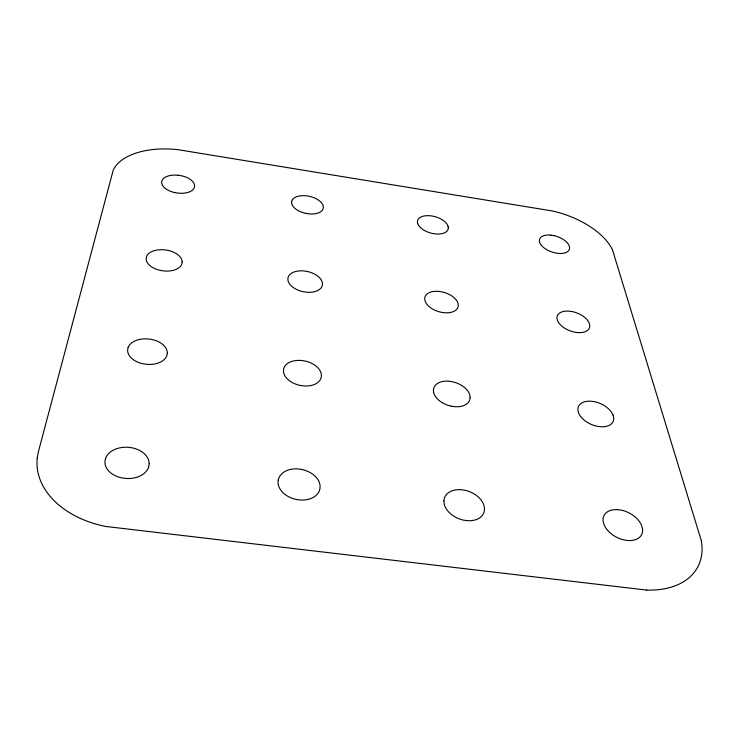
<?xml version="1.0" encoding="UTF-8"?>
<svg xmlns="http://www.w3.org/2000/svg" width="739" height="739" viewBox="0 0 739 739"><rect width="100%" height="100%" fill="white"/><g stroke="black" fill="none" stroke-linecap="round" stroke-linejoin="round"><path stroke-width="1.11" d="M167.31 352.928L166.885 355.487A19.898 12.692 6.2 0 1 147.246 364.373L143.163 363.819A19.898 12.692 6.2 0 1 127.635 350.037L128.096 347.469M149.186 463.833L148.668 466.983M278.206 480.054L278.049 483.204A21.302 15.242 13 0 0 296.524 499.509L300.847 500.054A21.302 15.242 13 0 0 319.996 488.461L320.052 485.311A21.302 15.242 13 0 0 301.697 469.45M291.665 201.304L291.582 203.105M37.218 457.949L38.437 451.547L113.252 170.035A66.464 35.518 8.5 0 1 177.831 149.657L552.061 210.92A62.907 32.673 18.8 0 1 612.483 249.948M105.585 458.356L104.938 461.505A22.124 15.602 3.9 0 0 122.064 477.948L126.572 478.512A22.124 15.602 3.9 0 0 148.65 466.983M646.81 590.101L105.751 526.454A88.625 62.603 3.9 0 1 37.273 457.949M628.584 540.569L624.566 540.07A21.071 13.662 27.1 0 1 603.837 524.025L603.079 520.893A21.071 13.662 27.1 0 1 617.241 509.633M617.194 509.596L621.12 510.095A21.071 13.662 27.1 0 1 641.701 525.771L642.514 528.875A21.071 13.662 27.1 0 1 628.584 540.56M460.489 489.643L464.572 490.16A20.997 14.549 21.3 0 1 484.082 505.966L484.498 509.069A20.997 14.549 21.3 0 1 468.046 520.718L463.861 520.21A20.997 14.54 21.3 0 1 444.222 504.026L443.908 500.885M300.902 360.42L304.745 360.965A19.251 12.415 12.4 0 1 321.336 374.396L321.317 376.945A19.251 12.415 12.4 0 1 304.043 385.943L300.108 385.407A19.251 12.415 12.4 0 1 283.49 371.689L283.564 369.112A19.251 12.415 12.4 0 1 300.949 360.456M438.652 291.36L442.042 291.877A17.246 9.986 16.7 0 1 457.995 303.387L458.282 305.512A17.246 9.986 16.7 0 1 444.416 312.736L440.952 312.227A17.246 9.986 16.7 0 1 424.953 300.505L424.703 298.353A17.246 9.986 16.7 0 1 438.698 291.388M550.823 235.122L553.862 235.602M178.081 175.226L181.406 175.753A16.6 8.868 8.5 0 1 194.597 185.822L194.32 187.586A16.6 8.868 8.5 0 1 178.256 193.138L174.866 192.611M301.706 469.422L297.457 468.877A21.302 15.242 13 0 0 278.252 480.082M451.307 406.201L455.095 406.727A18.928 11.953 18.3 0 0 470.133 397.619M305.577 213.331L308.865 213.857A16.147 8.702 12.1 0 0 323.276 208.158L323.303 206.357A16.147 8.702 12.1 0 0 309.355 196.334L306.14 195.798A16.147 8.702 12.1 0 0 291.702 201.322M612.52 249.958L701.329 540.791M613.01 414.985L613.675 417.563A18.863 11.362 23.1 0 1 600.696 426.736L597.038 426.246A18.863 11.362 23.1 0 1 578.461 412.667L577.87 410.09A18.863 11.362 23.1 0 1 590.997 401.231L594.562 401.702A18.863 11.362 23.1 0 1 612.964 415.004M448.083 226.291L448.314 228.102M417.572 223.206L417.406 221.386M433.636 392.548L433.387 389.98M470.143 397.619L469.81 395.051A18.928 11.953 18.3 0 0 452.25 381.73L448.545 381.176A18.928 11.953 18.3 0 0 433.433 390.007M701.293 540.782A84.366 54.76 27.1 0 1 646.801 590.055M550.86 235.141A15.722 8.157 18.8 0 0 539.396 240.896L539.775 242.697A15.722 8.157 18.8 0 0 555.155 252.895L558.213 253.385A15.722 8.157 18.8 0 0 569.584 247.454L569.122 245.625A15.722 8.157 18.8 0 0 553.862 235.621M448.305 228.102A15.861 8.462 15.6 0 1 435.465 233.921L432.278 233.422A15.861 8.462 15.6 0 1 417.609 223.206M417.443 221.414A15.861 8.462 15.6 0 1 430.357 215.779L433.451 216.259A15.861 8.462 15.6 0 1 448.074 226.31M305.604 213.331A16.147 8.702 12.1 0 1 291.619 203.105M174.894 192.611A16.6 8.868 8.5 0 1 161.656 182.376L161.98 180.593A16.6 8.868 8.5 0 1 178.108 175.254M451.335 406.201A18.928 11.953 18.3 0 1 433.673 392.548M128.143 347.506A19.898 12.692 6.2 0 1 147.809 338.933L151.763 339.45A19.898 12.692 6.2 0 1 167.291 352.956M443.927 500.913A20.997 14.54 21.3 0 1 460.499 489.68M105.594 458.356A22.115 15.602 3.9 0 1 127.708 447.271L132.133 447.825A22.115 15.602 3.9 0 1 149.13 463.824M182.182 261.883L181.84 264.008A18.105 10.531 7.6 0 1 164.16 270.982L160.446 270.437A18.105 10.531 7.6 0 1 146.146 258.65L146.562 256.525A18.105 10.531 7.6 0 1 164.27 249.81L167.901 250.336A18.105 10.531 7.6 0 1 182.163 261.902M322.49 284.053L322.389 285.106A17.56 10.318 12.2 0 1 306.667 292.21L303.092 291.683A17.56 10.318 12.2 0 1 287.914 279.924L287.97 277.79A17.56 10.318 12.2 0 1 303.784 270.945L307.248 271.444A17.56 10.318 12.2 0 1 322.398 282.991L322.49 284.053M577.621 332.587L574.277 332.088A17.136 9.57 20.5 0 1 557.465 320.393L556.966 318.241A17.136 9.57 20.5 0 1 569.215 311.165L572.494 311.636A17.136 9.57 20.5 0 1 589.186 323.109L589.75 325.243A17.136 9.57 20.5 0 1 577.621 332.578"/></g></svg>
